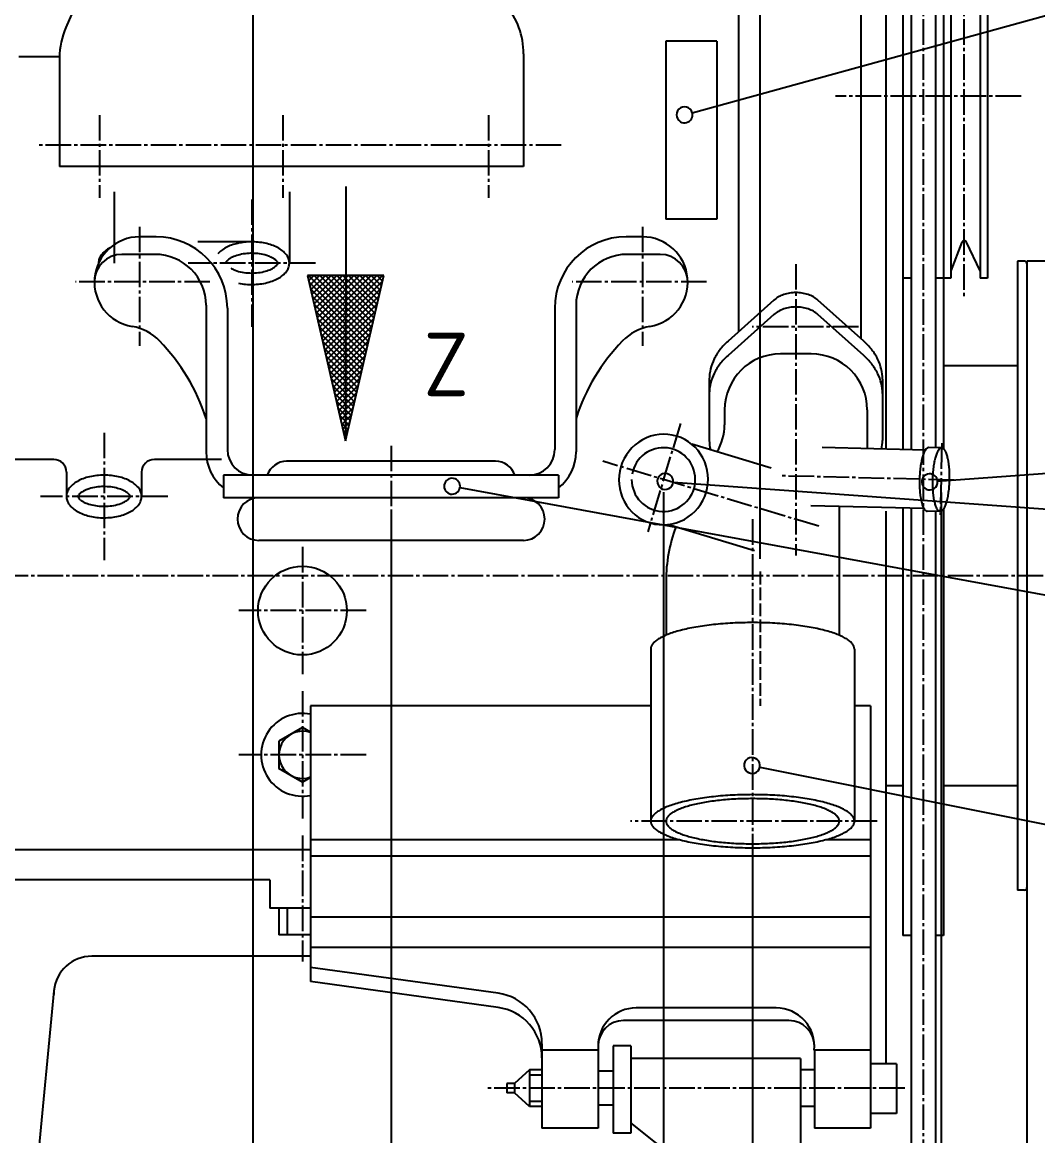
# Model space of a CAD drawing. Extents: x 332 to 10230, y 47 to 4650.
# Drawn here: x 1649.8 to 2048.6, y 3519.2 to 3956.5 of the extents above; entities that cross this region are included whole.
import ezdxf

# ---------------------------------------------------------------- set-up
doc = ezdxf.new("R2010")
doc.units = 0
doc.linetypes.add('GEN3', pattern=[6.25, 5, -1.25])
doc.linetypes.add('GEN7', pattern=[13.75, 10, -1.25, 1.25, -1.25])
doc.layers.get('0').update_dxf_attribs({"linetype": 'CONTINUOUS'})
doc.layers.get('DEFPOINTS').update_dxf_attribs({"linetype": 'CONTINUOUS'})
for name, color, linetype in [('5', 3, 'CONTINUOUS'), ('6', 2, 'CONTINUOUS'), ('LV-0', 7, 'CONTINUOUS'), ('LV-2A', 7, 'GEN7'), ('LV-3', 6, 'GEN3'), ('LV-4', 3, 'CONTINUOUS'), ('LV-7', 4, 'GEN7')]:
    doc.layers.add(name, color=color, linetype=linetype)
doc.styles.get("Standard").update_dxf_attribs({"font": 'geniso.shx'})
doc.dimstyles.new('GEN-ISO', dxfattribs={"dimtxt": 3.5, "dimasz": 4, "dimexe": 1, "dimexo": 1, "dimgap": 0.6, "dimtad": 1, "dimtxsty": 'STANDARD', "dimcen": 0, "dimclrd": 256, "dimclre": 256, "dimclrt": 2, "dimazin": 3, "dimtp": 0.1, "dimtm": 0.1, "dimtfac": 0.71, "dimtdec": 3, "dimtmove": 0, "dimatfit": 3, "dimtzin": 0})

# ---------------------------------------------------------------- blocks, each defined once
blk = doc.blocks.new('*D85')
at = {"linetype": 'BYBLOCK'}
for p, q in [((1939.604601, 3745.734217), (1939.604601, 4528.245949)), ((2304.604601, 3854.340217), (2304.604601, 4528.245949)), ((1959.604601, 4523.245949), (2284.604601, 4523.245949))]:
    blk.add_line(p, q, dxfattribs=at)
for points in [[(1959.604601, 4526.579282), (1959.604601, 4519.912616), (1939.604601, 4523.245949)], [(2284.604601, 4526.579282), (2284.604601, 4519.912616), (2304.604601, 4523.245949)]]:
    blk.add_solid(points, dxfattribs=at)
at = {"layer": 'DEFPOINTS', "color": 0, "linetype": 'BYBLOCK'}
for p in [(2304.604601, 4523.245949), (2304.604601, 3849.340217), (1939.604601, 3740.734217)]:
    blk.add_point(p, dxfattribs=at)
at = {"color": 2, "linetype": 'BYBLOCK', "insert": (2123.535645, 4534.995949), "char_height": 17.5, "attachment_point": 5}
blk.add_mtext('365', dxfattribs=at)
blk = doc.blocks.new('*D88')
at = {"linetype": 'BYBLOCK'}
for p, q in [((1850.525601, 4257.121217), (2448.761014, 4257.121217)), ((2443.761014, 3759.121217), (2443.761014, 4237.121217)), ((2337.527586, 3739.121217), (2448.761014, 3739.121217))]:
    blk.add_line(p, q, dxfattribs=at)
for points in [[(2440.42768, 4237.121217), (2447.094347, 4237.121217), (2443.761014, 4257.121217)], [(2440.42768, 3759.121217), (2447.094347, 3759.121217), (2443.761014, 3739.121217)]]:
    blk.add_solid(points, dxfattribs=at)
at = {"layer": 'DEFPOINTS', "color": 0, "linetype": 'BYBLOCK'}
for p in [(1845.525601, 4257.121217), (2443.761014, 4257.121217), (2332.527586, 3739.121217)]:
    blk.add_point(p, dxfattribs=at)
at = {"color": 2, "linetype": 'BYBLOCK', "insert": (2432.011014, 3984.908645), "char_height": 17.5, "attachment_point": 5, "rotation": 90}
blk.add_mtext('ca. 518', dxfattribs=at)
blk = doc.blocks.new('*X89')
at = {"color": 0}
for p, q in [((447, 262.90475), (447.077391, 262.982141)), ((447, 262.455737), (447.442214, 262.897951)), ((451.785013, 258.104234), (447, 262.889246)), ((447, 262.006724), (447.807037, 262.813761)), ((447, 261.557711), (448.17186, 262.729571)), ((447, 261.108698), (448.536683, 262.645381)), ((447, 260.659685), (448.901506, 262.561191)), ((447, 260.210673), (449.266328, 262.477001)), ((451.42019, 258.020044), (447, 262.440234)), ((452.149836, 258.188424), (447.439737, 262.898522)), ((452.514658, 258.272613), (448.023454, 262.763818)), ((452.879481, 258.356803), (448.60717, 262.629115)), ((453.244304, 258.440993), (449.190887, 262.494411)), ((447, 259.76166), (449.631151, 262.392811)), ((447, 259.312647), (449.995974, 262.308621)), ((447, 258.863634), (450.360797, 262.224431)), ((447, 258.414621), (450.72562, 262.140242)), ((447, 257.965609), (451.090443, 262.056052)), ((451.055367, 257.935854), (447, 261.991221)), ((447, 257.516596), (451.455266, 261.971862)), ((447, 257.067583), (451.820089, 261.887672)), ((450.690544, 257.851664), (447, 261.542208)), ((447.495859, 257.114429), (452.184912, 261.803482)), ((448.079575, 257.249133), (452.549735, 261.719292)), ((448.663292, 257.383837), (452.914557, 261.635102)), ((449.247009, 257.51854), (453.27938, 261.550912)), ((453.609127, 258.525183), (449.774604, 262.359707)), ((453.97395, 258.609373), (450.35832, 262.225003)), ((454.338773, 258.693563), (450.942037, 262.090299)), ((454.703596, 258.777753), (451.525753, 261.955595)), ((455.068419, 258.861943), (452.10947, 261.820892)), ((455.433242, 258.946133), (452.693187, 261.686188)), ((455.798065, 259.030323), (453.276903, 261.551484)), ((450.325721, 257.767474), (447, 261.093195)), ((449.830725, 257.653244), (453.644203, 261.466722)), ((450.414442, 257.787948), (454.009026, 261.382532)), ((450.998159, 257.922652), (454.373849, 261.298343)), ((451.581875, 258.057356), (454.738672, 261.214153)), ((452.165592, 258.19206), (455.103495, 261.129963)), ((452.749309, 258.326764), (455.468318, 261.045773)), ((453.333025, 258.461467), (455.833141, 260.961583)), ((456.162888, 259.114513), (453.86062, 261.41678)), ((453.916742, 258.596171), (456.197964, 260.877393)), ((456.52771, 259.198702), (454.444337, 261.282076)), ((454.500458, 258.730875), (456.562787, 260.793203)), ((456.892533, 259.282892), (455.028053, 261.147372)), ((455.084175, 258.865579), (456.927609, 260.709013)), ((457.257356, 259.367082), (455.61177, 261.012668)), ((457.622179, 259.451272), (456.195487, 260.877965)), ((457.987002, 259.535462), (456.779203, 260.743261)), ((449.960898, 257.683284), (447, 260.644182)), ((449.596075, 257.599094), (447, 260.19517)), ((455.667892, 259.000283), (457.292432, 260.624823)), ((456.251608, 259.134987), (457.657255, 260.540633)), ((456.835325, 259.26969), (458.022078, 260.456444)), ((458.351825, 259.619652), (457.36292, 260.608557)), ((457.419042, 259.404394), (458.386901, 260.372254)), ((458.716648, 259.703842), (457.946637, 260.473853)), ((458.002758, 259.539098), (458.751724, 260.288064)), ((459.081471, 259.788032), (458.530353, 260.339149)), ((458.586475, 259.673802), (459.116547, 260.203874)), ((459.446294, 259.872222), (459.11407, 260.204445)), ((459.170192, 259.808506), (459.48137, 260.119684)), ((459.811117, 259.956412), (459.697787, 260.069742)), ((459.753908, 259.94321), (459.846193, 260.035494)), ((449.231252, 257.514904), (447, 259.746157)), ((448.866429, 257.430714), (447, 259.297144)), ((448.501607, 257.346525), (447, 258.848131)), ((448.136784, 257.262335), (447, 258.399118)), ((447.771961, 257.178145), (447, 257.950106)), ((447.407138, 257.093955), (447, 257.501093)), ((447.042315, 257.009765), (447, 257.05208))]:
    blk.add_line(p, q, dxfattribs=at)
blk = doc.blocks.new('*D94')
at = {"linetype": 'BYBLOCK'}
for p, q in [((1740.260601, 4007.154217), (1740.260601, 2966.508023)), ((772.104601, 3466.121217), (772.104601, 2966.508023)), ((792.104601, 2971.508023), (1720.260601, 2971.508023))]:
    blk.add_line(p, q, dxfattribs=at)
for points in [[(792.104601, 2974.841356), (792.104601, 2968.174689), (772.104601, 2971.508023)], [(1720.260601, 2974.841356), (1720.260601, 2968.174689), (1740.260601, 2971.508023)]]:
    blk.add_solid(points, dxfattribs=at)
at = {"layer": 'DEFPOINTS', "color": 0, "linetype": 'BYBLOCK'}
for p in [(1740.260601, 4012.154217), (772.104601, 3471.121217), (1740.260601, 2971.508023)]:
    blk.add_point(p, dxfattribs=at)
at = {"color": 2, "linetype": 'BYBLOCK', "insert": (1255.723187, 2983.259745), "char_height": 17.5, "attachment_point": 5}
blk.add_mtext('968.2', dxfattribs=at)
blk = doc.blocks.new('*D95')
at = {"linetype": 'BYBLOCK'}
for p, q in [((1794.604601, 3764.779217), (1794.604601, 2918.365117)), ((772.104601, 3466.121217), (772.104601, 2918.365117)), ((1774.604601, 2923.365117), (792.104601, 2923.365117))]:
    blk.add_line(p, q, dxfattribs=at)
for points in [[(792.104601, 2926.69845), (792.104601, 2920.031783), (772.104601, 2923.365117)], [(1774.604601, 2926.69845), (1774.604601, 2920.031783), (1794.604601, 2923.365117)]]:
    blk.add_solid(points, dxfattribs=at)
at = {"layer": 'DEFPOINTS', "color": 0, "linetype": 'BYBLOCK'}
for p in [(1794.604601, 3769.779217), (772.104601, 3471.121217), (772.104601, 2923.365117)]:
    blk.add_point(p, dxfattribs=at)
at = {"color": 2, "linetype": 'BYBLOCK', "insert": (1272.398, 2935.115117), "char_height": 17.5, "attachment_point": 5}
blk.add_mtext('1022.5', dxfattribs=at)
blk = doc.blocks.new('*D96')
at = {"linetype": 'BYBLOCK'}
for p, q in [((1901.604476, 3771.904096), (1901.604476, 2868.370564)), ((772.104601, 3466.121217), (772.104601, 2868.370564)), ((792.104601, 2873.370564), (1881.604476, 2873.370564))]:
    blk.add_line(p, q, dxfattribs=at)
for points in [[(792.104601, 2876.703897), (792.104601, 2870.03723), (772.104601, 2873.370564)], [(1881.604476, 2876.703897), (1881.604476, 2870.03723), (1901.604476, 2873.370564)]]:
    blk.add_solid(points, dxfattribs=at)
at = {"layer": 'DEFPOINTS', "color": 0, "linetype": 'BYBLOCK'}
for p in [(1901.604476, 3776.904096), (772.104601, 3471.121217), (1901.604476, 2873.370564)]:
    blk.add_point(p, dxfattribs=at)
at = {"color": 2, "linetype": 'BYBLOCK', "insert": (1335.391787, 2885.120564), "char_height": 17.5, "attachment_point": 5}
blk.add_mtext('1129.5', dxfattribs=at)
blk = doc.blocks.new('*D97')
at = {"linetype": 'BYBLOCK'}
for p, q in [((1936.604601, 3637.716217), (1936.604601, 2818.375992)), ((772.104601, 3466.121217), (772.104601, 2818.375992)), ((792.104601, 2823.375992), (1916.604601, 2823.375992))]:
    blk.add_line(p, q, dxfattribs=at)
for points in [[(792.104601, 2826.709326), (792.104601, 2820.042659), (772.104601, 2823.375992)], [(1916.604601, 2826.709326), (1916.604601, 2820.042659), (1936.604601, 2823.375992)]]:
    blk.add_solid(points, dxfattribs=at)
at = {"layer": 'DEFPOINTS', "color": 0, "linetype": 'BYBLOCK'}
for p in [(1936.604601, 3642.716217), (772.104601, 3471.121217), (1936.604601, 2823.375992)]:
    blk.add_point(p, dxfattribs=at)
at = {"color": 2, "linetype": 'BYBLOCK', "insert": (1346.508329, 2835.125992), "char_height": 17.5, "attachment_point": 5}
blk.add_mtext('1164.5', dxfattribs=at)
blk = doc.blocks.new('*D98')
at = {"linetype": 'BYBLOCK'}
for p, q in [((2010.604907, 3771.835106), (2010.604907, 2768.38144)), ((772.104601, 3466.121217), (772.104601, 2768.38144)), ((792.104601, 2773.38144), (1990.604907, 2773.38144))]:
    blk.add_line(p, q, dxfattribs=at)
for points in [[(792.104601, 2776.714773), (792.104601, 2770.048106), (772.104601, 2773.38144)], [(1990.604907, 2776.714773), (1990.604907, 2770.048106), (2010.604907, 2773.38144)]]:
    blk.add_solid(points, dxfattribs=at)
at = {"layer": 'DEFPOINTS', "color": 0, "linetype": 'BYBLOCK'}
for p in [(2010.604907, 3776.835106), (772.104601, 3471.121217), (2010.604907, 2773.38144)]:
    blk.add_point(p, dxfattribs=at)
at = {"color": 2, "linetype": 'BYBLOCK', "insert": (1374.299714, 2785.13144), "char_height": 17.5, "attachment_point": 5}
blk.add_mtext('1238.5', dxfattribs=at)

msp = doc.modelspace()

# ---------------------------------------------------------------- linework, layer by layer
at = {"layer": '5'}
for points in [[(1912.876872, 3920.983891, 1), (1906.851415, 3919.323663, 1), (1912.876872, 3920.983891), (2644.725188, 4122.634174), (2737.361507, 4122.634174)], [(2009.259971, 3776.221019, 1), (2003.026575, 3775.765744, 1), (2009.259971, 3776.221019), (2644.725188, 3822.634174), (2735.860031, 3822.634174)], [(1905.392303, 3775.923414, 1), (1899.158475, 3776.372733, 1), (1905.392303, 3775.923414), (2644.725188, 3722.634174), (2740.149868, 3722.634174)], [(1821.63461, 3773.725181, 1), (1815.487322, 3774.853611, 1), (1821.63461, 3773.725181), (2644.725188, 3622.634174), (2732.100188, 3622.634174)], [(1939.44534, 3663.981515, 1), (1933.317198, 3665.209675, 1), (1939.44534, 3663.981515), (2644.725188, 3522.634174), (2735.860031, 3522.634174)]]:
    msp.add_lwpolyline(points, format="xyb", dxfattribs=at)
at = {"layer": 'LV-0'}
for p, q in [((1931.101601, 4203.686217), (1931.101601, 3916.217217)), ((1696.075601, 4021.719217), (1666.879601, 3954.519217)), ((1988.937601, 3998.360217), (1988.937601, 3788.866217)), ((1995.604601, 3998.947217), (1995.604601, 3788.704217)), ((1998.830601, 3998.947217), (1998.830601, 3788.625217)), ((2008.378601, 3998.947217), (2008.378601, 3789.396217)), ((2011.604601, 3998.947217), (2011.604601, 3789.043217)), ((2014.466601, 3998.947217), (2014.466601, 3855.995217)), ((2025.954601, 3998.947217), (2025.954601, 3855.995217)), ((2028.817601, 3998.947217), (2028.817601, 3855.995217)), ((1979.101601, 3972.105217), (1979.101601, 3832.318217)), ((1902.525601, 3949.121217), (1902.525601, 3879.121217)), ((1922.525601, 3949.121217), (1902.525601, 3949.121217)), ((1922.525601, 3949.121217), (1922.525601, 3879.121217)), ((1664.394601, 3942.995217), (1648.465601, 3942.995217)), ((1664.394601, 3942.565217), (1664.394601, 3899.834217)), ((1846.668601, 3944.112217), (1846.668601, 3899.834217)), ((1931.101601, 3916.217217), (1931.101601, 3834.990217)), ((1846.668601, 3899.834217), (1664.394601, 3899.834217)), ((1685.845601, 3889.981217), (1685.845601, 3861.901217)), ((1754.679601, 3889.981217), (1754.679601, 3861.901217)), ((1776.844153, 3892.064837), (1776.743752, 3792.064888)), ((1922.525601, 3879.121217), (1902.525601, 3879.121217)), ((1702.316601, 3872.246217), (1695.831601, 3872.246217)), ((1893.377601, 3872.246217), (1886.892601, 3872.246217)), ((1739.900601, 3870.276217), (1718.770601, 3870.276217)), ((2018.767601, 3870.087217), (2014.466601, 3858.867217)), ((2025.954601, 3858.867217), (2020.605601, 3870.157217)), ((1701.941601, 3865.350217), (1688.934601, 3865.350217)), ((1730.309601, 3862.932217), (1730.013601, 3862.621217)), ((1730.711601, 3863.275217), (1730.309601, 3862.932217)), ((1750.100601, 3862.159217), (1749.985601, 3862.359217)), ((1750.156601, 3862.024217), (1750.100601, 3862.159217)), ((1750.175601, 3861.946217), (1750.156601, 3862.024217)), ((1900.274601, 3865.350217), (1887.267601, 3865.350217)), ((2040.604601, 3862.621217), (2040.604601, 3615.621217)), ((2043.354601, 3862.621217), (2040.604601, 3862.621217)), ((2044.354601, 3862.621217), (2044.354601, 3370.121217)), ((2056.854601, 3862.621217), (2044.354601, 3862.621217)), ((1749.089601, 3860.527217), (1749.490601, 3860.871217)), ((1749.490601, 3860.871217), (1749.786601, 3861.182217)), ((1761.80902, 3857.079915), (1776.743752, 3792.064888)), ((1791.809005, 3857.049795), (1761.80902, 3857.079915)), ((1776.743752, 3792.064888), (1791.809005, 3857.049795)), ((1998.830601, 3855.995217), (1995.604601, 3855.995217)), ((2014.466601, 3855.995217), (2008.378601, 3855.995217)), ((2028.817601, 3855.995217), (2025.954601, 3855.995217)), ((1721.941601, 3845.350217), (1721.941601, 3787.779217)), ((1730.316601, 3844.246217), (1730.316601, 3788.646217)), ((1858.892601, 3844.246217), (1858.892601, 3788.646217)), ((1867.267601, 3845.350217), (1867.267601, 3787.779217)), ((1944.988601, 3847.387217), (1926.971601, 3831.304217)), ((1980.237601, 3831.304217), (1962.220601, 3847.387217)), ((1944.988601, 3841.741217), (1926.971601, 3825.658217)), ((1980.237601, 3825.658217), (1962.220601, 3841.741217)), ((1959.604601, 3826.270217), (1947.604601, 3826.270217)), ((2040.604601, 3821.621217), (2011.604601, 3821.621217)), ((1919.604601, 3816.331217), (1919.604601, 3792.265217)), ((1987.604601, 3816.331217), (1987.604601, 3792.265217)), ((1925.604601, 3804.270217), (1925.604601, 3798.365217)), ((1981.604601, 3804.270217), (1981.604601, 3789.045217)), ((1943.864601, 3781.411217), (1912.674601, 3790.802217)), ((2004.473601, 3788.487217), (1963.917601, 3789.476217)), ((2010.909601, 3789.334217), (2005.821601, 3789.459217)), ((1662.101601, 3784.787217), (1599.192601, 3784.787217)), ((1728.077601, 3784.787217), (1701.659601, 3784.787217)), ((1794.604601, 3784.065217), (1753.587601, 3784.065217)), ((1835.621601, 3784.065217), (1794.604601, 3784.065217)), ((1667.101601, 3779.787217), (1667.101601, 3770.272217)), ((1696.659601, 3779.787217), (1696.659601, 3770.272217)), ((1728.838601, 3778.646217), (1728.838601, 3769.779217)), ((1794.604601, 3778.646217), (1728.838601, 3778.646217)), ((1860.370601, 3778.646217), (1794.604601, 3778.646217)), ((1860.370601, 3778.646217), (1860.370601, 3769.779217)), ((1671.605601, 3770.317217), (1671.624601, 3770.395217)), ((1671.624601, 3770.395217), (1671.679601, 3770.529217)), ((1671.679601, 3770.529217), (1671.795601, 3770.730217)), ((1691.069601, 3771.646217), (1691.470601, 3771.302217)), ((1691.470601, 3771.302217), (1691.767601, 3770.991217)), ((1692.081601, 3770.014217), (1691.965601, 3769.814217)), ((1692.136601, 3770.149217), (1692.081601, 3770.014217)), ((1692.155601, 3770.227217), (1692.136601, 3770.149217)), ((1672.290601, 3769.242217), (1671.994601, 3769.552217)), ((1672.691601, 3768.898217), (1672.290601, 3769.242217)), ((1794.604601, 3769.779217), (1728.838601, 3769.779217)), ((1860.370601, 3769.779217), (1794.604601, 3769.779217)), ((2003.912601, 3765.494217), (1959.514601, 3766.577217)), ((1970.604601, 3766.307217), (1970.604601, 3715.789217)), ((1995.604601, 3765.697217), (1995.604601, 3597.830217)), ((1998.830601, 3765.618217), (1998.830601, 3390.211217)), ((1988.937601, 3764.445217), (1988.937601, 3547.410217)), ((2010.299601, 3764.334217), (2005.211601, 3764.459217)), ((2008.378601, 3764.381217), (2008.378601, 3390.211217)), ((2011.604601, 3765.242217), (2011.604601, 3597.830217)), ((1937.373601, 3748.902217), (1903.159601, 3759.204217)), ((1794.604601, 3753.029217), (1742.631601, 3753.029217)), ((1846.577601, 3753.029217), (1794.604601, 3753.029217)), ((1902.604601, 3737.092217), (1902.604601, 3715.789217)), ((1896.604601, 3710.297217), (1896.604601, 3642.716217)), ((1976.604601, 3710.297217), (1976.604601, 3642.716217)), ((1896.604601, 3687.994217), (1762.990601, 3687.994217)), ((1762.990601, 3687.994217), (1762.990601, 3579.698217)), ((1982.874601, 3687.994217), (1976.604601, 3687.994217)), ((1982.874601, 3687.994217), (1982.874601, 3522.200217)), ((1759.815601, 3679.494217), (1750.545601, 3674.142217)), ((1762.990601, 3677.661217), (1759.815601, 3679.494217)), ((1750.545601, 3674.142217), (1750.545601, 3663.437217)), ((1759.815601, 3658.085217), (1750.545601, 3663.437217)), ((1762.990601, 3659.918217), (1759.815601, 3658.085217)), ((1995.604601, 3656.621217), (1988.937601, 3656.621217)), ((2040.604601, 3656.621217), (2011.604601, 3656.621217)), ((1908.026601, 3635.422217), (1762.990601, 3635.422217)), ((1982.874601, 3635.422217), (1965.182601, 3635.422217)), ((1762.990601, 3631.495217), (1556.296601, 3631.495217)), ((1982.874601, 3629.034217), (1762.990601, 3629.034217)), ((1747.050601, 3619.688217), (1613.661601, 3619.688217)), ((1747.050601, 3619.688217), (1747.050601, 3608.519217)), ((2043.354601, 3615.621217), (2040.604601, 3615.621217)), ((1762.990601, 3608.519217), (1747.050601, 3608.519217)), ((1750.565601, 3608.519217), (1750.565601, 3598.149217)), ((1753.815601, 3608.519217), (1753.815601, 3598.149217)), ((1982.874601, 3604.959217), (1762.990601, 3604.959217)), ((1762.990601, 3598.149217), (1750.565601, 3598.149217)), ((1998.830601, 3597.830217), (1995.604601, 3597.830217)), ((2011.604601, 3597.830217), (2008.378601, 3597.830217)), ((1982.874601, 3593.167217), (1762.990601, 3593.167217)), ((1762.990601, 3589.688217), (1677.104601, 3589.688217)), ((1836.619601, 3575.150217), (1762.990601, 3585.306217)), ((1836.619601, 3569.542217), (1762.990601, 3579.698217)), ((1662.171601, 3576.101217), (1650.263601, 3450.302217)), ((1945.855601, 3569.379217), (1890.887601, 3569.379217)), ((1950.855601, 3564.379217), (1885.887601, 3564.379217)), ((1853.887601, 3555.338217), (1853.887601, 3522.200217)), ((1875.887601, 3552.835217), (1853.887601, 3552.835217)), ((1875.887601, 3554.379217), (1875.887601, 3522.200217)), ((1888.771601, 3554.438217), (1881.893601, 3554.438217)), ((1881.893601, 3554.438217), (1881.893601, 3520.235217)), ((1888.771601, 3554.438217), (1888.771601, 3520.235217)), ((1982.874601, 3552.835217), (1960.776601, 3552.835217)), ((1960.855601, 3552.835217), (1960.855601, 3522.200217)), ((1955.430601, 3549.491217), (1888.771601, 3549.491217)), ((1955.430601, 3549.491217), (1955.430601, 3492.039217)), ((1993.086601, 3547.410217), (1982.874601, 3547.410217)), ((1993.086601, 3547.410217), (1993.086601, 3527.944217)), ((1848.973601, 3545.016217), (1843.077601, 3539.629217)), ((1848.973601, 3545.016217), (1848.973601, 3530.658217)), ((1853.887601, 3545.016217), (1848.973601, 3545.016217)), ((1853.887601, 3543.016217), (1848.973601, 3543.016217)), ((1881.893601, 3544.525217), (1875.887601, 3544.525217)), ((1960.855601, 3545.069217), (1955.430601, 3545.069217)), ((1843.077601, 3539.629217), (1840.129601, 3539.629217)), ((1840.129601, 3539.629217), (1840.129601, 3536.045217)), ((1843.077601, 3539.629217), (1843.077601, 3536.045217)), ((1843.077601, 3536.045217), (1840.129601, 3536.045217)), ((1848.973601, 3530.658217), (1843.077601, 3536.045217)), ((1853.887601, 3532.658217), (1848.973601, 3532.658217)), ((1853.887601, 3530.658217), (1848.973601, 3530.658217)), ((1881.893601, 3531.149217), (1875.887601, 3531.149217)), ((1960.855601, 3530.605217), (1955.430601, 3530.605217)), ((1993.086601, 3527.944217), (1982.874601, 3527.944217)), ((1875.887601, 3522.200217), (1853.887601, 3522.200217)), ((1927.603601, 3493.427217), (1888.771601, 3524.280217)), ((1982.874601, 3522.200217), (1960.855601, 3522.200217)), ((1888.771601, 3520.235217), (1881.893601, 3520.235217))]:
    msp.add_line(p, q, dxfattribs=at)
msp.add_circle((1759.815601, 3725.442217), 17.431, dxfattribs=at)
for centre, radius, start, end in [((1816.668601, 3944.112217), 30, 0, 40.26), ((1694.394601, 3942.565217), 30, 156.517, 180), ((1695.831601, 3854.512217), 17.735, 90, 260.586), ((1702.316601, 3844.246217), 28, 0, 90), ((1886.892601, 3844.246217), 28, 90, 180), ((1893.377601, 3854.512217), 17.735, 279.414, 90), ((2019.701601, 3869.729217), 1, 25.352, 159.027), ((1687.725657, 3859.977182), 8.590691, 128.980773, 142.715295), ((1690.087186, 3857.090089), 12.320552, 118.308225, 129.07191), ((1733.647889, 3859.447817), 9.324782, 127.119306, 139.026104), ((1735.787531, 3856.645993), 12.850134, 117.567373, 127.18741), ((1737.657198, 3853.071009), 16.884507, 109.559168, 117.577304), ((1739.065836, 3849.075464), 21.12108, 102.657863, 109.531295), ((1739.843466, 3845.343433), 24.932879, 90.158252, 102.522132), ((1739.949159, 3845.295075), 24.981752, 78.036472, 90.400352), ((1740.763838, 3849.165866), 21.026161, 70.690433, 78.021791), ((1742.111346, 3853.002946), 16.959351, 62.224289, 70.700198), ((1744.115839, 3856.811682), 12.655346, 51.911741, 62.218028), ((1746.42465, 3859.739217), 8.926956, 38.934656, 51.983974), ((1688.934601, 3854.512217), 10.838, 90, 180), ((1684.629684, 3861.887876), 4.920102, 159.955796, 179.844648), ((1685.775636, 3861.45094), 6.146425, 142.634172, 159.790786), ((1701.941601, 3845.350217), 20, 0, 90), ((1731.244238, 3861.331898), 1.75965, 138.832185, 144.56057), ((1729.494223, 3862.894675), 0.586969, 316.44409, 332.2327), ((1735.609992, 3856.90838), 8.033109, 118.868483, 127.573253), ((1737.203436, 3854.040709), 11.313737, 112.73731, 118.923751), ((1738.689321, 3850.374917), 15.269023, 103.400602, 112.563042), ((1739.682949, 3846.363773), 19.401274, 95.033842, 103.509751), ((1739.906489, 3844.019105), 21.756519, 87.518173, 95.078472), ((1739.969784, 3845.254377), 20.519667, 79.527249, 87.545385), ((1740.695379, 3849.002556), 16.702069, 69.788933, 79.63774), ((1741.784171, 3852.186632), 13.338123, 64.869609, 69.45266), ((1743.237331, 3855.302606), 9.899971, 58.638712, 64.825153), ((1744.654642, 3857.576886), 7.220391, 50.37416, 58.850069), ((1746.813575, 3860.130805), 3.87654, 35.088803, 50.877414), ((1748.767425, 3862.272689), 1.474428, 329.177311, 337.195447), ((1749.625886, 3861.940929), 0.555137, 334.417725, 355.897821), ((1749.910216, 3861.899949), 0.269388, 0.269589, 9.889626), ((1748.38485, 3861.320583), 6.408406, 22.70573, 38.950471), ((1749.670095, 3861.87152), 5.010121, 3.360641, 22.566934), ((1749.84869, 3861.903114), 4.830028, 343.44933, 3.110702), ((1887.267601, 3845.350217), 20, 90, 180), ((1900.274601, 3854.512217), 10.838, 0, 90), ((2043.354601, 3861.621217), 1, 0, 90), ((1737.400988, 3870.147358), 11.746101, 240.817107, 249.750721), ((1739.105823, 3874.800878), 16.702069, 249.788933, 259.63774), ((1739.831417, 3878.549056), 20.519667, 259.527249, 267.545385), ((1739.894713, 3879.784328), 21.756519, 267.518173, 275.078472), ((1740.1245, 3877.432413), 19.393507, 275.017335, 283.493244), ((1741.105141, 3873.434257), 15.27691, 283.415685, 292.578125), ((1742.607018, 3869.762224), 11.309702, 292.695057, 298.881499), ((1744.19121, 3866.894053), 8.033109, 298.868483, 307.573253), ((1750.497816, 3860.777189), 0.818458, 136.147853, 150.339041), ((1748.917496, 3862.197718), 1.3072, 319.237638, 328.628886), ((1744.930193, 3865.812877), 11.225249, 300.773853, 311.994851), ((1747.072762, 3863.453014), 8.037883, 311.898843, 325.861712), ((1748.9184, 3862.197383), 5.805626, 325.896347, 343.280844), ((1739.864712, 3878.670403), 25.144096, 258.083016, 271.132333), ((1740.005063, 3878.038069), 24.509445, 270.833508, 284.111254), ((1741.221503, 3873.126953), 19.44996, 284.16317, 291.952396), ((1742.664153, 3869.587221), 15.62757, 291.898241, 300.831855), ((1951.686524, 3839.822225), 10.104023, 119.385813, 131.521164), ((1952.833023, 3837.763479), 12.460459, 108.799243, 119.33424), ((1953.428892, 3836.004634), 14.317497, 99.16835, 108.788387), ((1953.604381, 3834.918517), 15.4177, 90.006615, 99.169055), ((1953.607061, 3834.919017), 15.417201, 80.854135, 90.016575), ((1953.782752, 3836.000192), 14.321845, 71.240523, 80.86056), ((1954.367755, 3837.764979), 12.462681, 60.642898, 71.177895), ((1955.516474, 3839.808613), 10.118327, 48.503627, 60.638978), ((1953.428892, 3830.358634), 14.317497, 99.16835, 108.788387), ((1953.604381, 3829.272517), 15.4177, 90.006615, 99.169055), ((1953.607061, 3829.273017), 15.417201, 80.854135, 90.016575), ((1953.77681, 3830.353692), 14.323283, 71.217374, 80.837411), ((1951.68182, 3834.175725), 10.10128, 119.363957, 131.499308), ((1952.838447, 3832.116979), 12.462681, 108.822105, 119.357102), ((1954.373178, 3832.118479), 12.460459, 60.66576, 71.200757), ((1955.516474, 3834.162613), 10.118327, 48.503627, 60.638978), ((1689.754601, 3817.858217), 19.419, 44.041, 80.586), ((1899.454601, 3817.858217), 19.419, 99.414, 135.959), ((1647.546601, 3777.039217), 78.137, 17.803, 44.041), ((1941.662601, 3777.039217), 78.137, 135.959, 162.197), ((1944.022967, 3812.131933), 25.657856, 131.649122, 141.955409), ((1963.195823, 3812.149566), 25.638308, 38.034415, 48.340702), ((1940.679232, 3814.768026), 21.400008, 141.996499, 153.67472), ((1966.532859, 3814.760748), 21.401083, 26.354561, 38.032782), ((1938.185768, 3815.993212), 18.621811, 153.651195, 166.472059), ((1944.028512, 3806.485433), 25.661915, 131.65763, 141.963917), ((1947.604601, 3804.270217), 22, 90, 180), ((1959.604601, 3804.270217), 22, 0, 90), ((1963.195823, 3806.503566), 25.638308, 38.034415, 48.340702), ((1969.022434, 3815.996212), 18.621811, 13.527941, 26.348805), ((1936.808759, 3816.330289), 17.204158, 166.490762, 179.996909), ((1938.181317, 3810.346712), 18.617601, 153.646496, 166.467359), ((1940.679232, 3809.121026), 21.400008, 141.996499, 153.67472), ((1966.52797, 3809.114248), 21.405242, 26.347553, 38.025774), ((1969.026884, 3810.349712), 18.617601, 13.532641, 26.353504), ((1970.387275, 3816.327566), 17.217326, 0.012149, 13.518296), ((1936.808759, 3810.684289), 17.204158, 166.490762, 179.996909), ((1970.387275, 3810.681566), 17.217326, 0.012149, 13.518296), ((1905.604601, 3798.365217), 20, 328.164, 0), ((1902.100664, 3776.765773), 18.014411, 118.936395, 163.293977), ((1901.768157, 3777.304915), 17.381722, 73.376993, 118.837049), ((1901.698749, 3777.341105), 17.367071, 27.663367, 73.123422), ((1936.73968, 3792.26332), 17.13508, 179.993658, 192.357538), ((1970.347083, 3792.276027), 17.257521, 348.74311, 359.964108), ((1739.941601, 3787.779217), 18, 180, 231.914), ((1740.316601, 3788.646217), 10, 180, 270), ((1848.892601, 3788.646217), 10, 270, 0), ((1849.267601, 3787.779217), 18, 308.086, 0), ((1901.604601, 3776.904217), 12.5, 180, 170.169), ((2016.468862, 3782.054834), 13.660263, 156.977706, 163.851138), ((2010.131117, 3784.792757), 6.756656, 146.334989, 157.327342), ((2006.794561, 3787.053926), 2.72641, 126.899193, 147.015488), ((2005.82771, 3788.348917), 1.110316, 90.315282, 127.123175), ((2015.219117, 3784.668757), 6.756656, 146.334989, 157.327342), ((2011.882561, 3786.929926), 2.72641, 126.899193, 147.015488), ((2010.914208, 3788.224417), 1.109809, 90.237846, 127.045738), ((2010.855381, 3788.236772), 1.098784, 50.140381, 87.171561), ((2009.820573, 3786.983588), 2.723981, 30.210036, 50.326331), ((2006.382783, 3784.886252), 6.750698, 19.919546, 30.911899), ((1662.101601, 3779.787217), 5, 0, 90), ((1701.659601, 3779.787217), 5, 90, 180), ((1753.587601, 3776.065217), 8, 90, 161.178), ((1835.621601, 3776.065217), 8, 18.822, 90), ((1901.114653, 3777.061831), 18.014075, 343.229988, 27.58757), ((2034.367917, 3777.540823), 32.134862, 168.460454, 172.356192), ((2025.545681, 3779.378444), 23.123373, 163.736624, 168.548763), ((2039.455917, 3777.416823), 32.134862, 168.460454, 172.356192), ((2030.634181, 3779.242544), 23.126229, 163.707976, 168.520114), ((2021.557362, 3781.93916), 13.65747, 157.010672, 163.884104), ((1999.91952, 3782.464598), 13.65254, 13.359759, 20.233191), ((1990.73243, 3780.228699), 23.10771, 8.677994, 13.490132), ((1981.831962, 3778.823494), 32.118337, 4.864681, 8.760419), ((1681.870474, 3752.844826), 25.801391, 89.988615, 96.404066), ((1681.890149, 3752.836405), 25.809816, 83.616846, 90.032297), ((1902.094549, 3776.746603), 18.014075, 163.229988, 207.58757), ((2049.065065, 3775.871504), 46.933943, 175.597569, 178.576781), ((2044.189479, 3776.19916), 42.047618, 172.324396, 175.53275), ((2054.153065, 3775.747504), 46.933943, 175.597569, 178.576781), ((2049.277479, 3776.07516), 42.047618, 172.324396, 175.53275), ((1971.94604, 3777.961975), 42.041711, 1.683669, 4.892023), ((1967.038226, 3777.861352), 46.950383, 358.651227, 1.63044), ((1675.024559, 3768.432952), 8.464468, 129.956741, 143.462887), ((1677.247497, 3765.806525), 11.905306, 119.275991, 130.039676), ((1679.390465, 3762.003224), 16.270777, 110.60424, 119.30901), ((1680.806919, 3758.285735), 20.248945, 103.093808, 110.654107), ((1681.577523, 3755.159181), 23.468826, 96.323548, 103.19698), ((1682.183504, 3755.152355), 23.475634, 76.826533, 83.699965), ((1682.95385, 3758.288235), 20.246745, 69.366431, 76.92673), ((1684.363737, 3761.993085), 16.282725, 60.710554, 69.415324), ((1686.513512, 3765.804718), 11.906662, 49.996013, 60.759698), ((1688.736866, 3768.429007), 8.467209, 36.598728, 50.104875), ((2049.082475, 3775.912854), 46.950339, 178.627755, 181.606967), ((2044.174161, 3775.831459), 42.041711, 181.683669, 184.892023), ((2054.170975, 3775.808082), 46.950383, 178.651227, 181.63044), ((2049.263161, 3775.707459), 42.041711, 181.683669, 184.892023), ((1971.931723, 3777.594274), 42.047618, 352.324396, 355.53275), ((1967.056136, 3777.921929), 46.933943, 355.597569, 358.576781), ((1671.999161, 3770.263298), 4.897568, 160.461803, 179.895655), ((1672.014761, 3770.284476), 4.913175, 180.142962, 199.576813), ((1673.08197, 3769.864419), 6.051442, 143.402625, 160.33132), ((1671.870985, 3770.270949), 0.269388, 170.110374, 179.730411), ((1672.154816, 3770.309293), 0.554456, 183.834168, 205.314264), ((1673.013276, 3770.650823), 1.477668, 203.052038, 211.070174), ((1672.869793, 3770.568218), 1.312142, 211.214099, 220.605347), ((1674.967627, 3768.501805), 3.87654, 129.122586, 144.911197), ((1677.12656, 3765.947886), 7.220391, 121.149931, 129.62584), ((1678.534118, 3763.682358), 9.887422, 115.152985, 121.339426), ((1679.996531, 3760.544137), 13.349648, 110.526508, 115.109559), ((1681.085823, 3757.372556), 16.702069, 100.36226, 110.211067), ((1681.811417, 3753.624377), 20.519667, 92.454615, 100.472751), ((1681.874713, 3752.389105), 21.756519, 84.921528, 92.481827), ((1682.1045, 3754.74102), 19.393507, 76.506756, 84.982665), ((1683.091381, 3758.739677), 15.274977, 67.444207, 76.606647), ((1684.577766, 3762.411709), 11.313737, 61.076249, 67.26269), ((1686.17121, 3765.27938), 8.033109, 52.426747, 61.131517), ((1692.478316, 3771.392228), 0.816042, 209.433261, 223.62445), ((1690.897496, 3769.975716), 1.3072, 31.371114, 40.762362), ((1690.747925, 3769.893611), 1.477668, 23.052038, 31.070174), ((1691.606386, 3770.235141), 0.554456, 3.834168, 25.314264), ((1691.890216, 3770.273484), 0.269388, 350.110374, 359.730411), ((1690.676732, 3769.866059), 6.053045, 19.697034, 36.62573), ((1691.746441, 3770.259958), 4.913175, 0.142962, 19.576813), ((1691.762041, 3770.281136), 4.897568, 340.461803, 359.895655), ((1901.108537, 3777.042661), 18.014411, 298.936395, 343.293977), ((2034.28824, 3774.96994), 32.118337, 184.864681, 188.760419), ((2025.388271, 3773.576634), 23.110002, 188.706971, 193.51911), ((2039.37724, 3774.84594), 32.118337, 184.864681, 188.760419), ((2030.476771, 3773.440735), 23.10771, 188.677994, 193.490132), ((1981.738583, 3776.252111), 32.149367, 348.464822, 352.36056), ((1673.08833, 3770.681234), 6.057643, 199.710197, 216.638892), ((1675.024836, 3772.110204), 8.46429, 216.577799, 230.083946), ((1677.24769, 3774.738716), 11.906662, 229.996013, 240.759698), ((1671.283386, 3769.147189), 0.818458, 29.660959, 43.852147), ((1677.589992, 3775.265053), 8.033109, 232.426747, 241.131517), ((1679.183436, 3778.132724), 11.313737, 241.076249, 247.26269), ((1680.669821, 3781.804757), 15.274977, 247.444207, 256.606647), ((1681.663449, 3785.802913), 19.394596, 256.487028, 264.962937), ((1681.886489, 3788.154328), 21.756519, 264.921528, 272.481827), ((1681.949784, 3786.919056), 20.519667, 272.454615, 280.472751), ((1682.675379, 3783.170878), 16.702069, 280.36226, 290.211067), ((1683.764671, 3779.999297), 13.349648, 290.526508, 295.109559), ((1685.217831, 3776.861575), 9.891811, 295.200265, 301.386706), ((1686.634642, 3774.596548), 7.220391, 301.149931, 309.62584), ((1688.793575, 3772.042628), 3.87654, 309.122586, 324.911197), ((1686.514204, 3774.743216), 11.909691, 299.261407, 310.025092), ((1688.741366, 3772.106759), 8.458457, 309.957956, 323.464103), ((1690.675872, 3770.679515), 6.054438, 323.417783, 340.346478), ((1742.631601, 3761.404217), 8.375, 90, 270), ((1846.577601, 3761.404217), 8.375, 270, 90), ((1901.510453, 3776.467328), 17.367071, 207.663367, 253.123422), ((2016.201682, 3771.328836), 13.65254, 193.359759, 200.233191), ((2009.738418, 3768.907182), 6.750698, 199.919546, 210.911899), ((2021.289682, 3771.204836), 13.65254, 193.359759, 200.233191), ((2014.826418, 3768.783182), 6.750698, 199.919546, 210.911899), ((2005.990084, 3769.000676), 6.756656, 326.334989, 337.327342), ((1999.65184, 3771.730273), 13.65747, 337.010672, 343.884104), ((1990.58692, 3774.426389), 23.114667, 343.700891, 348.513029), ((1679.390895, 3778.550848), 16.279948, 240.731579, 249.43635), ((1680.807852, 3782.263766), 20.254003, 249.372651, 256.93295), ((1681.578197, 3785.383753), 23.467413, 256.823089, 263.696521), ((1681.879974, 3787.707529), 25.810313, 263.59704, 270.012491), ((1681.881806, 3787.699107), 25.801891, 270.008426, 276.423877), ((1682.183678, 3785.385253), 23.468826, 276.323548, 283.19698), ((1682.954282, 3782.258699), 20.248945, 283.093808, 290.654107), ((1684.370737, 3778.541209), 16.270777, 290.60424, 299.30901), ((1901.441045, 3776.503518), 17.381722, 253.376993, 298.837049), ((2006.300629, 3766.809846), 2.723981, 210.210036, 230.326331), ((2005.265821, 3765.556662), 1.098784, 230.140381, 267.171561), ((2011.388629, 3766.685846), 2.723981, 210.210036, 230.326331), ((2010.355314, 3765.432162), 1.099358, 230.063951, 267.095131), ((2010.293491, 3765.444516), 1.110316, 270.315282, 307.123175), ((2009.32664, 3766.739508), 2.72641, 306.899193, 327.015488), ((1962.604601, 3737.092217), 60, 159.387, 180), ((1921.56356, 3666.621704), 52.736963, 104.559123, 107.538336), ((1925.395072, 3651.926305), 67.923637, 102.050327, 104.57124), ((1928.039576, 3639.841099), 80.29466, 99.803665, 102.09542), ((1932.487549, 3614.014201), 106.501777, 97.962389, 99.795815), ((1933.195225, 3608.840313), 111.723815, 96.120835, 97.954261), ((1935.487138, 3588.106685), 132.58364, 94.546014, 96.150269), ((1935.775522, 3584.368668), 136.332754, 92.938061, 94.542316), ((1936.085981, 3581.925441), 138.788806, 91.410104, 93.01436), ((1936.756024, 3557.328598), 163.394701, 90.057657, 91.432739), ((1936.469342, 3557.287433), 163.435829, 88.582058, 89.95714), ((1937.09872, 3581.890728), 138.824496, 86.986209, 88.590465), ((1937.409679, 3584.369668), 136.332754, 85.457684, 87.061939), ((1937.769988, 3588.072972), 132.612563, 83.881897, 85.486153), ((1940.022725, 3608.812565), 111.751008, 82.063605, 83.897031), ((1940.700153, 3613.986953), 106.532654, 80.20678, 82.040205), ((1945.149126, 3639.820102), 80.319207, 77.907968, 80.199723), ((1947.817854, 3651.885356), 67.96265, 75.456231, 77.977144), ((1951.628641, 3666.588249), 52.773932, 72.47321, 75.452423), ((1902.60573, 3708.25717), 6.63148, 130.2542, 142.160997), ((1905.47845, 3704.893008), 11.055268, 121.874496, 130.350405), ((1909.046924, 3699.227759), 17.750648, 115.813228, 121.999669), ((1913.296711, 3690.443802), 27.50865, 111.231964, 115.815016), ((1917.343563, 3679.98994), 38.718472, 107.545147, 111.211764), ((1955.850639, 3679.963698), 38.74796, 68.803572, 72.470189), ((1959.899491, 3690.423812), 27.531583, 64.205758, 68.788809), ((1964.16053, 3699.214754), 17.762401, 58.055392, 64.241833), ((1967.722252, 3704.878765), 11.071672, 49.711504, 58.187413), ((1970.597471, 3708.25358), 6.638156, 37.899073, 49.805871), ((1899.464971, 3710.287061), 2.860388, 158.998197, 179.796577), ((1900.532292, 3709.863439), 4.008652, 142.112273, 158.813017), ((1972.676316, 3709.863126), 4.009058, 21.29686, 37.997604), ((1973.723659, 3710.282388), 2.88098, 0.294915, 21.093295), ((1759.815601, 3668.790217), 16.253, 78.734, 281.266), ((1759.815601, 3668.790217), 9.27, 69.97, 290.03), ((1932.487549, 3546.434201), 106.501777, 97.962389, 99.795815), ((1933.195225, 3541.260313), 111.723815, 96.120835, 97.954261), ((1935.451426, 3520.526185), 132.580316, 94.530646, 96.134901), ((1935.775522, 3516.787668), 136.332754, 92.938061, 94.542316), ((1936.121694, 3514.344941), 138.790189, 91.424837, 93.029093), ((1936.714359, 3489.748098), 163.394165, 90.043046, 91.418129), ((1936.469342, 3489.706433), 163.435829, 88.582058, 89.95714), ((1937.09872, 3514.309728), 138.824496, 86.986209, 88.590465), ((1937.445392, 3516.789168), 136.330429, 85.472662, 87.076918), ((1937.734276, 3520.492472), 132.615877, 83.866533, 85.470788), ((1940.022725, 3541.231565), 111.751008, 82.063605, 83.897031), ((1940.700153, 3546.405953), 106.532654, 80.20678, 82.040205), ((1909.037672, 3631.647259), 17.746171, 115.787038, 121.97348), ((1913.296711, 3622.862802), 27.50865, 111.231964, 115.815016), ((1917.343563, 3612.40894), 38.718472, 107.545147, 111.211764), ((1921.582788, 3599.041204), 52.742283, 104.579204, 107.558416), ((1916.788871, 3625.846787), 23.375695, 111.229038, 115.81209), ((1925.395072, 3584.346305), 67.923637, 102.050327, 104.57124), ((1920.23718, 3616.94679), 32.920366, 107.547881, 111.214498), ((1923.833351, 3605.588074), 44.834763, 104.57396, 107.553173), ((1928.039576, 3572.261099), 80.29466, 99.803665, 102.09542), ((1927.058722, 3593.097197), 57.735332, 102.031728, 104.552641), ((1929.336803, 3582.855414), 68.227063, 99.81816, 102.109915), ((1933.101457, 3560.874941), 90.527572, 97.960282, 99.793708), ((1933.696857, 3556.472249), 94.970298, 96.114759, 97.948185), ((1935.651086, 3538.84043), 112.709985, 94.543529, 96.147785), ((1935.876446, 3535.700239), 115.858163, 92.927353, 94.531609), ((1936.181305, 3533.584136), 117.987236, 91.418468, 93.022724), ((1936.718703, 3512.686716), 138.891557, 90.051607, 91.42669), ((1936.510664, 3512.645551), 138.93269, 88.590715, 89.965797), ((1937.006896, 3533.585136), 117.987236, 86.977276, 88.581532), ((1937.311756, 3535.701239), 115.858163, 85.468391, 87.072647), ((1937.573328, 3538.806217), 112.742225, 83.871978, 85.476234), ((1939.524093, 3556.443501), 94.997496, 82.072829, 83.906255), ((1940.089245, 3560.846693), 90.55845, 80.209343, 82.042769), ((1943.880396, 3582.808919), 68.271408, 77.918667, 80.210422), ((1946.134979, 3593.078472), 57.757453, 75.452544, 77.973456), ((1945.174123, 3572.239602), 80.314463, 77.92548, 80.217235), ((1949.361351, 3605.572846), 44.853246, 72.453626, 75.432839), ((1947.817854, 3584.305356), 67.96265, 75.456231, 77.977144), ((1952.974643, 3616.920048), 32.944675, 68.829183, 72.4958), ((1956.409331, 3625.826797), 23.398629, 64.212351, 68.795402), ((1951.628641, 3599.008249), 52.773932, 72.47321, 75.452423), ((1955.850639, 3612.383698), 38.74796, 68.803572, 72.470189), ((1959.899491, 3622.843812), 27.531583, 64.205758, 68.788809), ((1964.16053, 3631.634754), 17.762401, 58.055392, 64.241833), ((1899.467696, 3642.706561), 2.863111, 159.008397, 179.806776), ((1900.528885, 3642.282939), 4.005657, 142.087995, 158.788739), ((1902.60573, 3640.67617), 6.63148, 130.2542, 142.160997), ((1905.485197, 3637.312508), 11.059257, 121.902815, 130.378723), ((1905.039571, 3642.706847), 2.434988, 158.981155, 179.779534), ((1905.939611, 3642.351296), 3.402681, 142.127659, 158.828402), ((1907.704821, 3640.983311), 5.635917, 130.259579, 142.166377), ((1910.150309, 3638.116267), 9.404238, 121.865187, 130.341096), ((1913.179826, 3633.311891), 15.083953, 115.817803, 122.004244), ((1960.020376, 3633.298386), 15.100178, 58.029751, 64.216193), ((1963.051393, 3638.114519), 9.409706, 49.68318, 58.159089), ((1965.503175, 3640.979221), 5.639118, 37.938236, 49.845034), ((1967.262684, 3642.346577), 3.410775, 21.294079, 37.994822), ((1968.155008, 3642.703898), 2.449624, 0.288125, 21.086505), ((1967.715504, 3637.298265), 11.075655, 49.683205, 58.159114), ((1970.602266, 3640.67308), 6.634681, 37.927915, 49.834713), ((1972.67291, 3642.282626), 4.012051, 21.272539, 37.973282), ((1973.723659, 3642.701388), 2.88098, 0.294915, 21.093295), ((1899.485543, 3642.731046), 2.88098, 180.294915, 201.093295), ((1900.532885, 3643.150308), 4.009058, 201.29686, 217.997604), ((1902.61173, 3644.759853), 6.638156, 217.899073, 229.805871), ((1905.48695, 3648.134668), 11.071672, 229.711504, 238.187413), ((1909.048672, 3653.79868), 17.762401, 238.055392, 244.241833), ((1905.051469, 3642.729035), 2.446902, 180.300154, 201.098533), ((1905.946518, 3643.086856), 3.410775, 201.294079, 217.994822), ((1907.710821, 3644.453712), 5.642593, 217.904299, 229.811097), ((1910.157809, 3647.317914), 9.409706, 229.68318, 238.159089), ((1913.179573, 3652.134547), 15.095706, 238.060548, 244.246989), ((1960.029376, 3652.121542), 15.083953, 295.817803, 302.004244), ((1963.058893, 3647.317167), 9.404238, 301.865187, 310.341096), ((1965.50438, 3644.450123), 5.635917, 310.259579, 322.166377), ((1967.26959, 3643.082137), 3.402681, 322.127659, 338.828402), ((1968.172355, 3642.726086), 2.432266, 338.96913, 359.767509), ((1964.17153, 3653.786175), 17.746171, 295.787038, 301.97348), ((1967.724004, 3648.120926), 11.059257, 301.902815, 310.378723), ((1970.608266, 3644.756764), 6.628001, 310.22536, 322.132158), ((1972.67691, 3643.149995), 4.008652, 322.112273, 338.813017), ((1973.74423, 3642.726372), 2.860388, 338.998197, 359.796577), ((1913.309711, 3662.589622), 27.531583, 244.205758, 248.788809), ((1917.358563, 3673.049736), 38.74796, 248.803572, 252.470189), ((1921.58056, 3686.425185), 52.773932, 252.47321, 255.452423), ((1916.799871, 3659.606637), 23.398629, 244.212351, 248.795402), ((1925.391348, 3701.128078), 67.96265, 255.456231, 257.977144), ((1920.25018, 3668.512886), 32.949854, 248.803539, 252.470156), ((1923.828623, 3679.860087), 44.84793, 252.47724, 255.456453), ((1928.060076, 3713.193332), 80.319207, 257.907968, 260.199723), ((1927.074222, 3692.354961), 57.757453, 255.452544, 257.973456), ((1929.328806, 3702.624514), 68.271408, 257.918667, 260.210422), ((1933.119957, 3724.586741), 90.55845, 260.209343, 262.042769), ((1933.716357, 3728.989433), 95.001315, 262.054122, 263.887548), ((1935.635874, 3746.626217), 112.742225, 263.871978, 265.476234), ((1937.593828, 3746.592504), 112.706663, 274.525451, 276.129707), ((1939.481097, 3728.960685), 94.974129, 276.133471, 277.966897), ((1940.107745, 3724.558493), 90.527572, 277.960282, 279.793708), ((1943.872398, 3702.578019), 68.227063, 279.81816, 282.109915), ((1946.150479, 3692.336237), 57.735332, 282.031728, 284.552641), ((1945.169626, 3713.172334), 80.29466, 279.803665, 282.09542), ((1949.375851, 3679.84536), 44.834763, 284.57396, 287.553173), ((1947.814129, 3701.087129), 67.923637, 282.050327, 284.57124), ((1952.972022, 3668.486644), 32.920366, 287.547881, 291.214498), ((1956.420331, 3659.586647), 23.375695, 291.229038, 295.81209), ((1951.645641, 3686.39173), 52.736963, 284.559123, 287.538336), ((1955.850018, 3673.023994), 38.72366, 287.566962, 291.233579), ((1959.912491, 3662.570632), 27.50865, 291.231964, 295.815016), ((1932.477801, 3739.026981), 106.527837, 260.223387, 262.056813), ((1933.217725, 3744.201369), 111.754832, 262.047702, 263.881128), ((1935.439213, 3764.940461), 132.612563, 263.881897, 265.486153), ((1935.799522, 3768.643765), 136.332754, 265.457684, 267.061939), ((1935.897446, 3749.731195), 115.858163, 265.468391, 267.072647), ((1936.110481, 3771.122705), 138.824496, 266.986209, 268.590465), ((1936.166593, 3751.847797), 117.985858, 266.994607, 268.598863), ((1936.698194, 3795.7265), 163.435304, 268.596664, 269.971746), ((1936.740203, 3772.787382), 138.933222, 268.573532, 269.948614), ((1936.490499, 3772.745717), 138.891557, 270.051607, 271.42669), ((1936.494842, 3795.685335), 163.394165, 270.043046, 271.418129), ((1937.027896, 3751.848297), 117.987236, 271.418468, 273.022724), ((1937.087508, 3771.088493), 138.790189, 271.424837, 273.029093), ((1937.297043, 3749.732695), 115.860491, 272.944978, 274.549234), ((1937.433679, 3768.645765), 136.332754, 272.938061, 274.542316), ((1937.757776, 3764.907249), 132.580316, 274.530646, 276.134901), ((1940.013977, 3744.173121), 111.723815, 276.120835, 277.954261), ((1940.721653, 3738.999233), 106.501777, 277.962389, 279.795815), ((2043.354601, 3616.621217), 1, 270, 0), ((1677.104601, 3574.688217), 15, 90, 174.593), ((1677.104601, 3574.688217), 15, 174.593, 180), ((1833.887601, 3555.338217), 20, 0, 82.147), ((1833.887601, 3549.730217), 20, 0, 82.147), ((1890.887601, 3554.379217), 15, 90, 180), ((1945.855601, 3554.379217), 15, 354.092, 90), ((1885.887601, 3554.379217), 10, 90, 180), ((1950.855601, 3554.379217), 10, 0, 90)]:
    msp.add_arc(centre, radius, start, end, dxfattribs=at)
at = {"layer": 'LV-2A'}
for p, q in [((1832.875601, 3920.032217), (1832.875601, 3887.518217)), ((1918.501601, 3854.512217), (1865.789601, 3854.512217))]:
    msp.add_line(p, q, dxfattribs=at)
at = {"layer": 'LV-3'}
msp.add_line((1939.604601, 3740.734217), (1939.604601, 3687.994217), dxfattribs=at)
at = {"layer": 'LV-4'}
for p in [(1901.604601, 3776.904217), (2010.604601, 3776.834217)]:
    msp.add_point(p, dxfattribs=at)
at = {"layer": 'LV-7'}
for p, q in [((1740.260601, 4067.821217), (1740.260601, 3954.023217)), ((2003.604601, 3998.947217), (2003.604601, 3389.768217)), ((2019.604601, 3998.947217), (2019.604601, 3848.650217)), ((2042.060601, 3927.471217), (1969.167601, 3927.471217)), ((1680.159601, 3920.032217), (1680.159601, 3887.518217)), ((1752.083601, 3920.032217), (1752.083601, 3887.518217)), ((1861.447601, 3908.209217), (1655.527601, 3908.209217)), ((1739.900601, 3886.901217), (1739.900601, 3836.901217)), ((1695.831601, 3876.187217), (1695.831601, 3829.387217)), ((1893.377601, 3876.187217), (1893.377601, 3829.387217)), ((1764.900601, 3861.901217), (1714.900601, 3861.901217)), ((1953.604601, 3861.528217), (1953.604601, 3747.066217)), ((1723.419601, 3854.512217), (1670.707601, 3854.512217)), ((1978.163601, 3836.897217), (1936.452601, 3836.897217)), ((1908.245601, 3798.959217), (1895.416601, 3756.354217)), ((1681.880601, 3795.272217), (1681.880601, 3745.272217)), ((1794.604601, 3790.167217), (1794.604601, 3742.192217)), ((2010.953601, 3791.140217), (2010.269601, 3763.079217)), ((1962.555601, 3758.551217), (1877.818601, 3784.066217)), ((2015.725601, 3776.710217), (1947.375601, 3778.377217)), ((1706.880601, 3770.272217), (1656.880601, 3770.272217)), ((1936.604601, 3761.327217), (1936.604601, 3619.657217)), ((1759.815601, 3750.442217), (1759.815601, 3700.442217)), ((2353.282601, 3739.121217), (349.321601, 3739.121217)), ((1784.815601, 3725.442217), (1734.815601, 3725.442217)), ((1759.815601, 3693.790217), (1759.815601, 3643.790217)), ((1784.815601, 3668.790217), (1734.815601, 3668.790217)), ((1985.468601, 3642.716217), (1888.644601, 3642.716217)), ((1759.815601, 3637.080217), (1759.815601, 3587.618217)), ((1996.373601, 3537.837217), (1832.268601, 3537.837217))]:
    msp.add_line(p, q, dxfattribs=at)

# ---------------------------------------------------------------- block references
at = {"layer": 'LV-0', "xscale": 5, "yscale": 5, "zscale": 5, "rotation": 269.942474}
msp.add_blockref('*X89', (479.053633, 6093.368943), dxfattribs=at)

# ---------------------------------------------------------------- texts
at = {"layer": '6', "color": 7, "insert": (1807.398594, 3834.659468), "char_height": 25, "width": 37.1519, "attachment_point": 1}
msp.add_mtext('{Z}', dxfattribs=at)

# ---------------------------------------------------------------- dimensions: what is measured, and where the dimension line sits
at = {"layer": '5'}
for base, p1, p2, override, picture, middle in [((2304.604601, 4523.245949), (1939.604601, 3740.734217), (2304.604601, 3849.340217), {"dimscale": 5, "dimpost": '<>'}, '*D85', (2123.535645, 4523.245949)), ((1740.260601, 2971.508023), (772.104601, 3471.121217), (1740.260601, 4012.154217), {"dimscale": 5, "dimdec": 1, "dimpost": '<>'}, '*D94', (1255.723187, 2971.508023)), ((1901.604476, 2873.370564), (772.104601, 3471.121217), (1901.604476, 3776.904096), {"dimscale": 5, "dimpost": '<>'}, '*D96', (1335.391787, 2873.370564)), ((2010.604907, 2773.38144), (772.104601, 3471.121217), (2010.604907, 3776.835106), {"dimscale": 5, "dimpost": '<>'}, '*D98', (1374.299714, 2773.38144)), ((772.104601, 2923.365117), (1794.604601, 3769.779217), (772.104601, 3471.121217), {"dimscale": 5, "dimpost": '<>'}, '*D95', (1272.398, 2923.365117)), ((1936.604601, 2823.375992), (772.104601, 3471.121217), (1936.604601, 3642.716217), {"dimscale": 5, "dimpost": '<>'}, '*D97', (1346.508329, 2823.375992))]:
    dim = msp.add_linear_dim(base=base, p1=p1, p2=p2, dimstyle='GEN-ISO', override=override, dxfattribs=at)
    dim.commit()
    dim.dimension.update_dxf_attribs({"geometry": picture, "text_midpoint": middle, "dimtype": 160})
dim = msp.add_linear_dim(base=(2443.761014, 4257.121217), p1=(2332.527586, 3739.121217), p2=(1845.525601, 4257.121217), angle=90, text='ca. <>', dimstyle='GEN-ISO', override={"dimscale": 5, "dimpost": '<>'}, dxfattribs=at)
dim.commit()
dim.dimension.update_dxf_attribs({"geometry": '*D88', "text_midpoint": (2443.761014, 3984.908645), "dimtype": 160})

doc.saveas('drawing.dxf')
